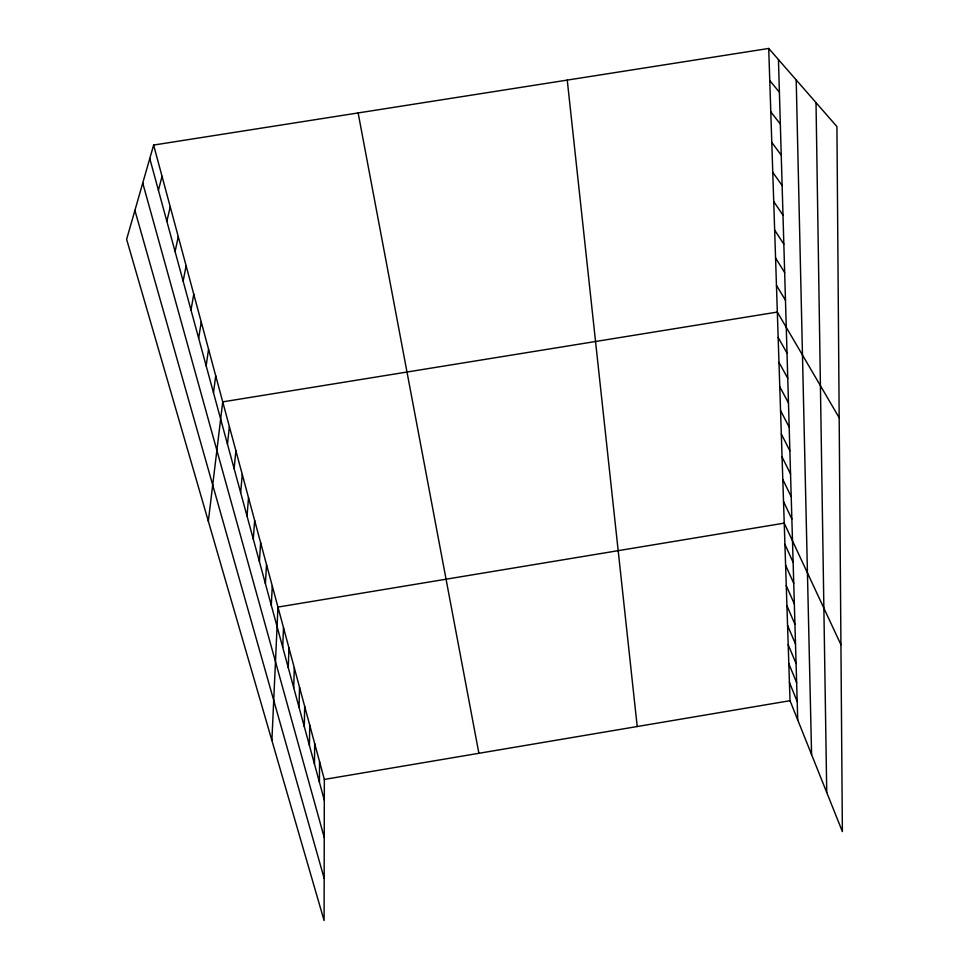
<?xml version="1.0" encoding="UTF-8"?>
<svg xmlns="http://www.w3.org/2000/svg" width="969" height="969" viewBox="0 0 969 969"><rect width="100%" height="100%" fill="white"/><g stroke="black" fill="none" stroke-linecap="round" stroke-linejoin="round"><path stroke-width="1.45" d="M153.623 145.059L324.336 779.427L324.094 920.55L126.624 239.319L153.623 145.059L768.72 48.45L836.925 126.6L842.376 831.584L790.026 700.696L768.72 48.45M319.431 782.286L319.552 761.658M314.477 764.069L314.683 743.562M309.438 745.524L309.717 725.127M304.29 726.617L304.666 706.365M299.058 707.358L299.53 687.251M293.716 687.724L294.285 667.774M288.277 667.714L288.944 647.922M282.73 647.316L283.505 627.694M271.889 740.437L277.958 607.078L784.224 523.139L840.935 644.712M271.296 605.298L272.289 586.063M265.409 583.665L266.523 564.624M259.401 561.584L260.649 542.761M253.284 539.055L254.641 520.462M247.022 516.053L248.524 497.703M240.639 492.567L242.274 474.483M234.123 468.596L235.891 450.779M227.461 444.105L229.374 426.578M208.335 521.225L222.725 401.869L777.32 312.066L839.178 417.736M213.483 392.736L215.724 375.851M206.155 365.785L208.565 349.252M198.657 338.217L201.249 322.059M190.99 310.007L193.764 294.237M183.129 281.131L186.109 265.785M175.086 251.565L178.272 236.654M166.85 221.283L170.241 206.845M158.419 190.263L162.029 176.322M324.336 779.427L790.026 700.696M769.761 80.512L779.391 92.225M770.779 111.823L780.324 124.068M771.784 142.407L781.232 155.161M772.765 172.3L782.116 185.527M773.71 201.516L782.988 215.191M774.643 230.077L783.836 244.188M775.563 258.008L784.66 272.519M776.448 285.334L785.471 300.233M778.155 337.466L787.01 353.067M778.967 362.345L787.749 378.261M779.766 386.716L788.463 402.934M780.542 410.59L789.178 427.099M781.305 434.003L789.868 450.779M782.056 456.944L790.547 473.986M782.795 479.437L791.201 496.722M783.509 501.494L791.855 519.021M784.914 544.36L793.126 562.311M785.593 565.193L793.732 583.338M786.259 585.627L794.338 603.966M786.913 605.686L794.931 624.206M787.555 625.38L795.513 644.058M788.197 644.724L796.082 663.559M788.814 663.717L796.639 682.697M789.42 682.37L797.184 701.495M134.909 210.394L324.167 878.362M142.746 183.008L324.24 837.507M149.771 158.48L324.3 800.176M358.13 112.937L478.892 753.301M567.253 80.088L637.214 726.532M778.446 59.593L797.729 719.955M796.203 79.942L811.586 754.597M816.019 102.653L826.739 792.485"/></g></svg>
